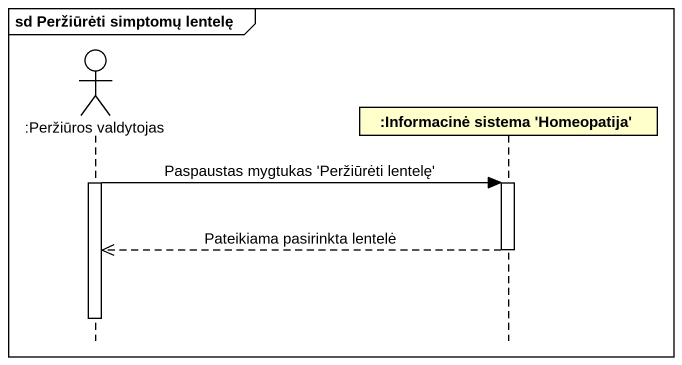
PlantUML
@startuml
mainframe sd Peržiūrėti simptomų lentelę
hide footbox
actor ":Peržiūros valdytojas" as Peržiūros_valdytojas
participant ":Informacinė sistema 'Homeopatija'" as Informacinė_sistema

activate Peržiūros_valdytojas
Peržiūros_valdytojas -> Informacinė_sistema : Paspaustas mygtukas 'Peržiūrėti lentelę'
activate Informacinė_sistema
Informacinė_sistema -->> Peržiūros_valdytojas : Pateikiama pasirinkta lentelė
deactivate Informacinė_sistema
deactivate Peržiūros_valdytojas
@enduml
